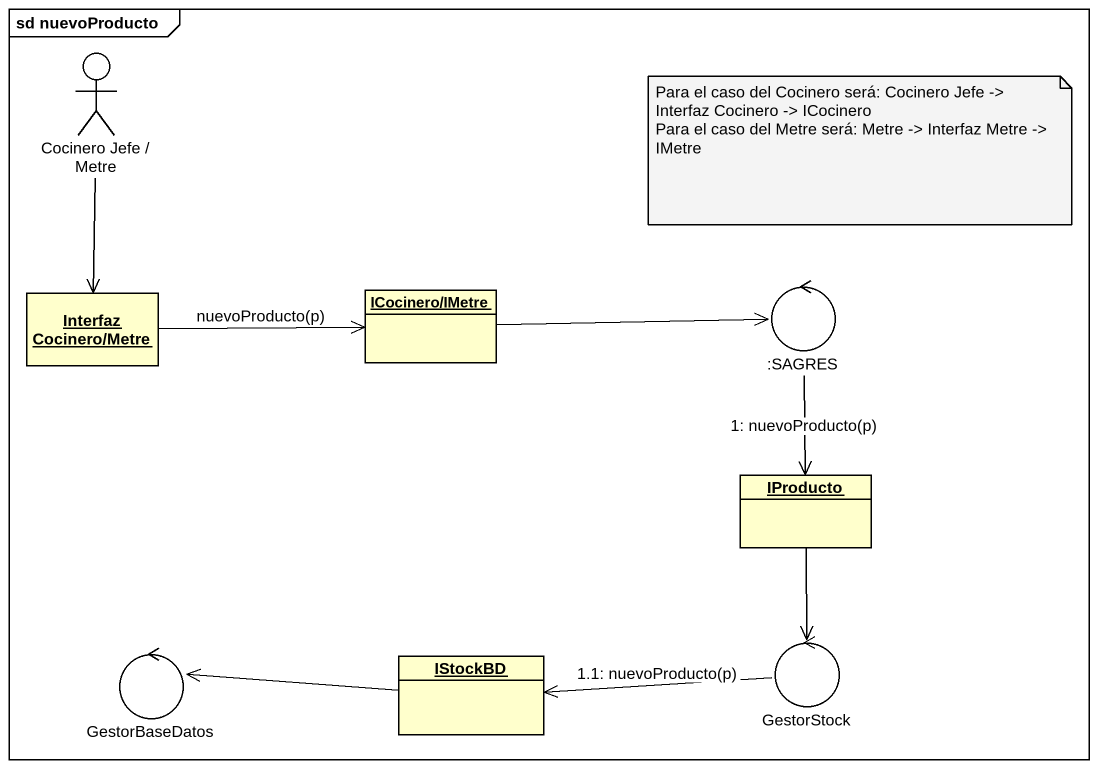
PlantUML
@startuml
mainframe sd nuevoProducto
allowmixing
hide circle
hide empty members
actor "Cocinero Jefe / Metre" as Cocinero_Jefe_Metre
object "Interfaz Cocinero/Metre" as Interfaz_Cocinero_Metre
object "ICocinero/IMetre" as ICocinero_IMetre
control ":SAGRES" as SAGRES
object IProducto
control GestorBaseDatos
control GestorStock
object IStockBD
Cocinero_Jefe_Metre --> Interfaz_Cocinero_Metre
Interfaz_Cocinero_Metre -right-> ICocinero_IMetre : nuevoProducto(p)
ICocinero_IMetre -right-> SAGRES
SAGRES --> IProducto : 1: nuevoProducto(p)
IProducto --> GestorStock
GestorStock -left-> IStockBD : 1.1: nuevoProducto(p)
IStockBD -left-> GestorBaseDatos
note as N1
  Para el caso del Cocinero será: Cocinero Jefe -> Interfaz Cocinero -> ICocinero
  Para el caso del Metre será: Metre -> Interfaz Metre -> IMetre
end note
@enduml
